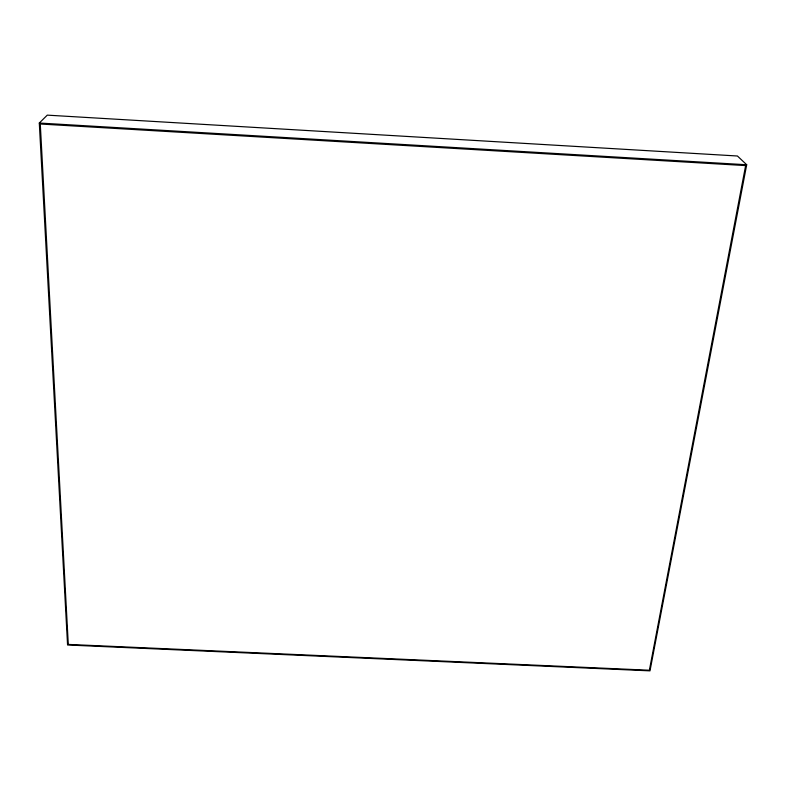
<?xml version="1.0" encoding="UTF-8"?>
<svg xmlns="http://www.w3.org/2000/svg" width="786" height="786" viewBox="0 0 786 786"><rect width="100%" height="100%" fill="white"/><g stroke="black" fill="none" stroke-linecap="round" stroke-linejoin="round"><path stroke-width="1.18" d="M746.7 164.755L649.993 670.861L67.567 644.992L39.3 123.038L47.278 115.139L737.425 156.001L746.7 164.755L39.3 123.038M745.639 165.591L649.374 670.232L68.294 644.412L40.282 124.011L745.639 165.591"/></g></svg>
